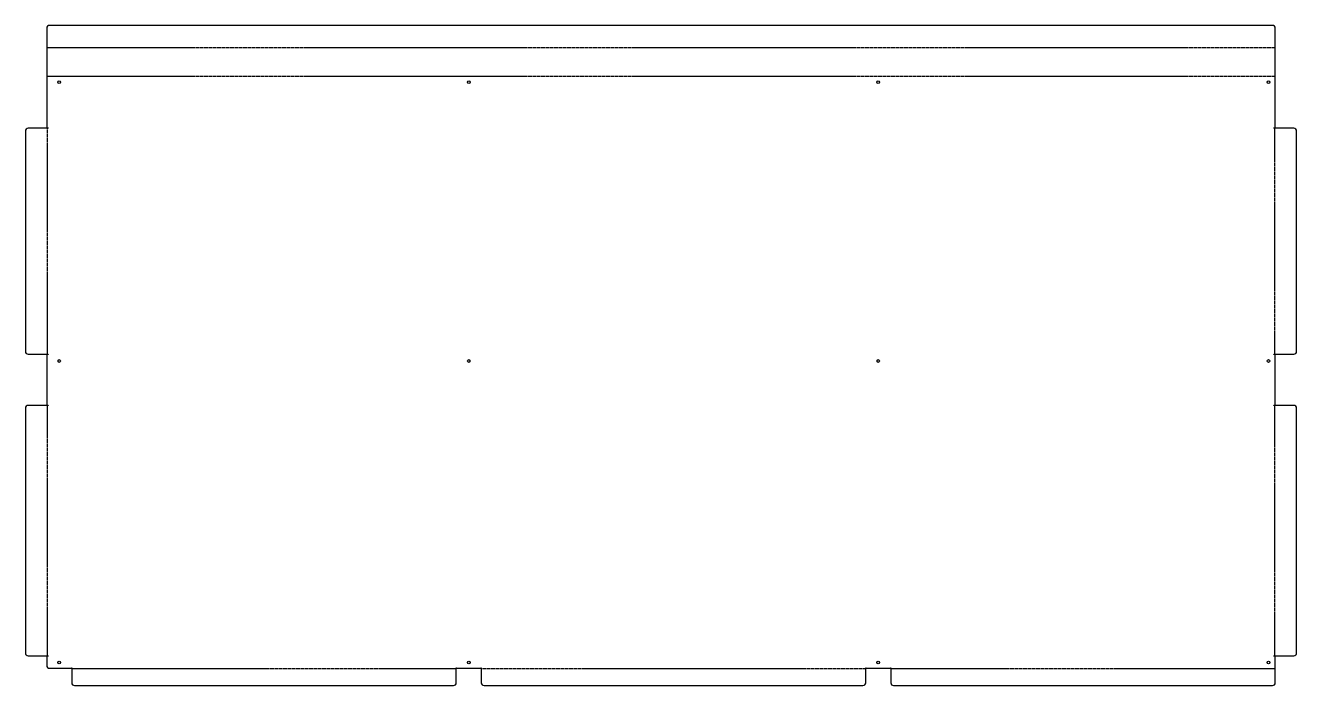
# Model space of a CAD drawing. Header units: millimetres. Extents: x -1117 to 1117, y -550 to 610.
import ezdxf

# ---------------------------------------------------------------- set-up
doc = ezdxf.new("R2010")
doc.units = ezdxf.units.MM
doc.linetypes.add('HIDDEN', pattern=[1.905, 1.27, -0.635])

msp = doc.modelspace()

# ---------------------------------------------------------------- linework, layer by layer
at = {"color": 7, "linetype": 'Continuous', "lineweight": 25}
for p, q in [((-1080, 604.7), (-1080, 429.5)), ((1075, 609.7), (-1075, 609.7)), ((1080, 429.5), (1080, 604.7)), ((-1077.5, 429), (-1112.4, 429)), ((-1080, 429.5), (-1077.5, 429.5)), ((-1077.5, 429.5), (-1077.5, 429)), ((1077.5, 429.5), (1080, 429.5)), ((1077.5, 429), (1077.5, 429.5)), ((1112.4, 429), (1077.5, 429)), ((-1117.4, 424), (-1117.4, 37)), ((1117.4, 37), (1117.4, 424)), ((-1112.4, 32), (-1077.5, 32)), ((-1080, 31.5), (-1080, -57.5)), ((-1077.5, 31.5), (-1080, 31.5)), ((-1077.5, 32), (-1077.5, 31.5)), ((1077.5, 32), (1112.4, 32)), ((1077.5, 31.5), (1077.5, 32)), ((1080, 31.5), (1077.5, 31.5)), ((1080, -57.5), (1080, 31.5)), ((-1117.4, -63), (-1117.4, -493)), ((-1077.5, -58), (-1112.4, -58)), ((-1080, -57.5), (-1077.5, -57.5)), ((-1077.5, -57.5), (-1077.5, -58)), ((1077.5, -57.5), (1080, -57.5)), ((1077.5, -58), (1077.5, -57.5)), ((1112.4, -58), (1077.5, -58)), ((1117.4, -493), (1117.4, -63)), ((-1112.4, -498), (-1077.5, -498)), ((-1080, -498.5), (-1080, -515)), ((-1077.5, -498.5), (-1080, -498.5)), ((-1077.5, -498), (-1077.5, -498.5)), ((1077.5, -498), (1112.4, -498)), ((1077.5, -498.5), (1077.5, -498)), ((1080, -498.5), (1077.5, -498.5)), ((1080, -545.3), (1080, -498.5)), ((-1075, -520), (-1036.5, -520)), ((-1036.5, -519.1), (-1036, -519.1)), ((-1036.5, -520), (-1036.5, -519.1)), ((-1036, -519.1), (-1036, -545.3)), ((-360, -519.1), (-359.5, -519.1)), ((-360, -545.3), (-360, -519.1)), ((-359.5, -519.1), (-359.5, -520)), ((-359.5, -520), (-316.5, -520)), ((-316.5, -519.1), (-316, -519.1)), ((-316.5, -520), (-316.5, -519.1)), ((-316, -519.1), (-316, -545.3)), ((360, -519.1), (360.5, -519.1)), ((360, -545.3), (360, -519.1)), ((360.5, -519.1), (360.5, -520)), ((360.5, -520), (403.5, -520)), ((403.5, -519.1), (404, -519.1)), ((403.5, -520), (403.5, -519.1)), ((404, -519.1), (404, -545.3)), ((-1031, -550.3), (-365, -550.3)), ((-311, -550.3), (355, -550.3)), ((409, -550.3), (1075, -550.3))]:
    msp.add_line(p, q, dxfattribs=at)
at = {"color": 7, "linetype": 'HIDDEN'}
for p, q in [((1080, 570.5), (-1080, 570.5)), ((1080, 520.2), (-1080, 520.2)), ((-1079.2, 429), (-1079.2, 32)), ((1079.2, 32), (1079.2, 429)), ((-1079.2, -58), (-1079.2, -498)), ((1079.2, -498), (1079.2, -58)), ((-1036, -520.2), (-360, -520.2)), ((-316, -520.2), (360, -520.2)), ((404, -520.2), (1080, -520.2))]:
    msp.add_line(p, q, dxfattribs=at)
at = {"color": 7, "linetype": 'Continuous', "lineweight": 25}
for centre in [(-1058, 510), (-338, 510), (382, 510), (1068, 510), (-1058, 20), (-338, 20), (382, 20), (1068, 20), (-1058, -510), (-338, -510), (382, -510), (1068, -510)]:
    msp.add_circle(centre, 2.4, dxfattribs=at)
for centre, start, end in [((-1075, 604.7), 90, 180), ((1075, 604.7), 0, 90), ((-1112.4, 424), 90, 180), ((1112.4, 424), 0, 90), ((-1112.4, 37), 180, 270), ((1112.4, 37), 270, 360), ((-1112.4, -63), 90, 180), ((1112.4, -63), 0, 90), ((-1112.4, -493), 180, 270), ((1112.4, -493), 270, 0), ((-1075, -515), 180, 270), ((-1031, -545.3), 180, 270), ((-365, -545.3), 270, 360), ((-311, -545.3), 180, 270), ((355, -545.3), 270, 0), ((409, -545.3), 180, 270), ((1075, -545.3), 270, 0)]:
    msp.add_arc(centre, 5, start, end, dxfattribs=at)

doc.saveas('drawing.dxf')
